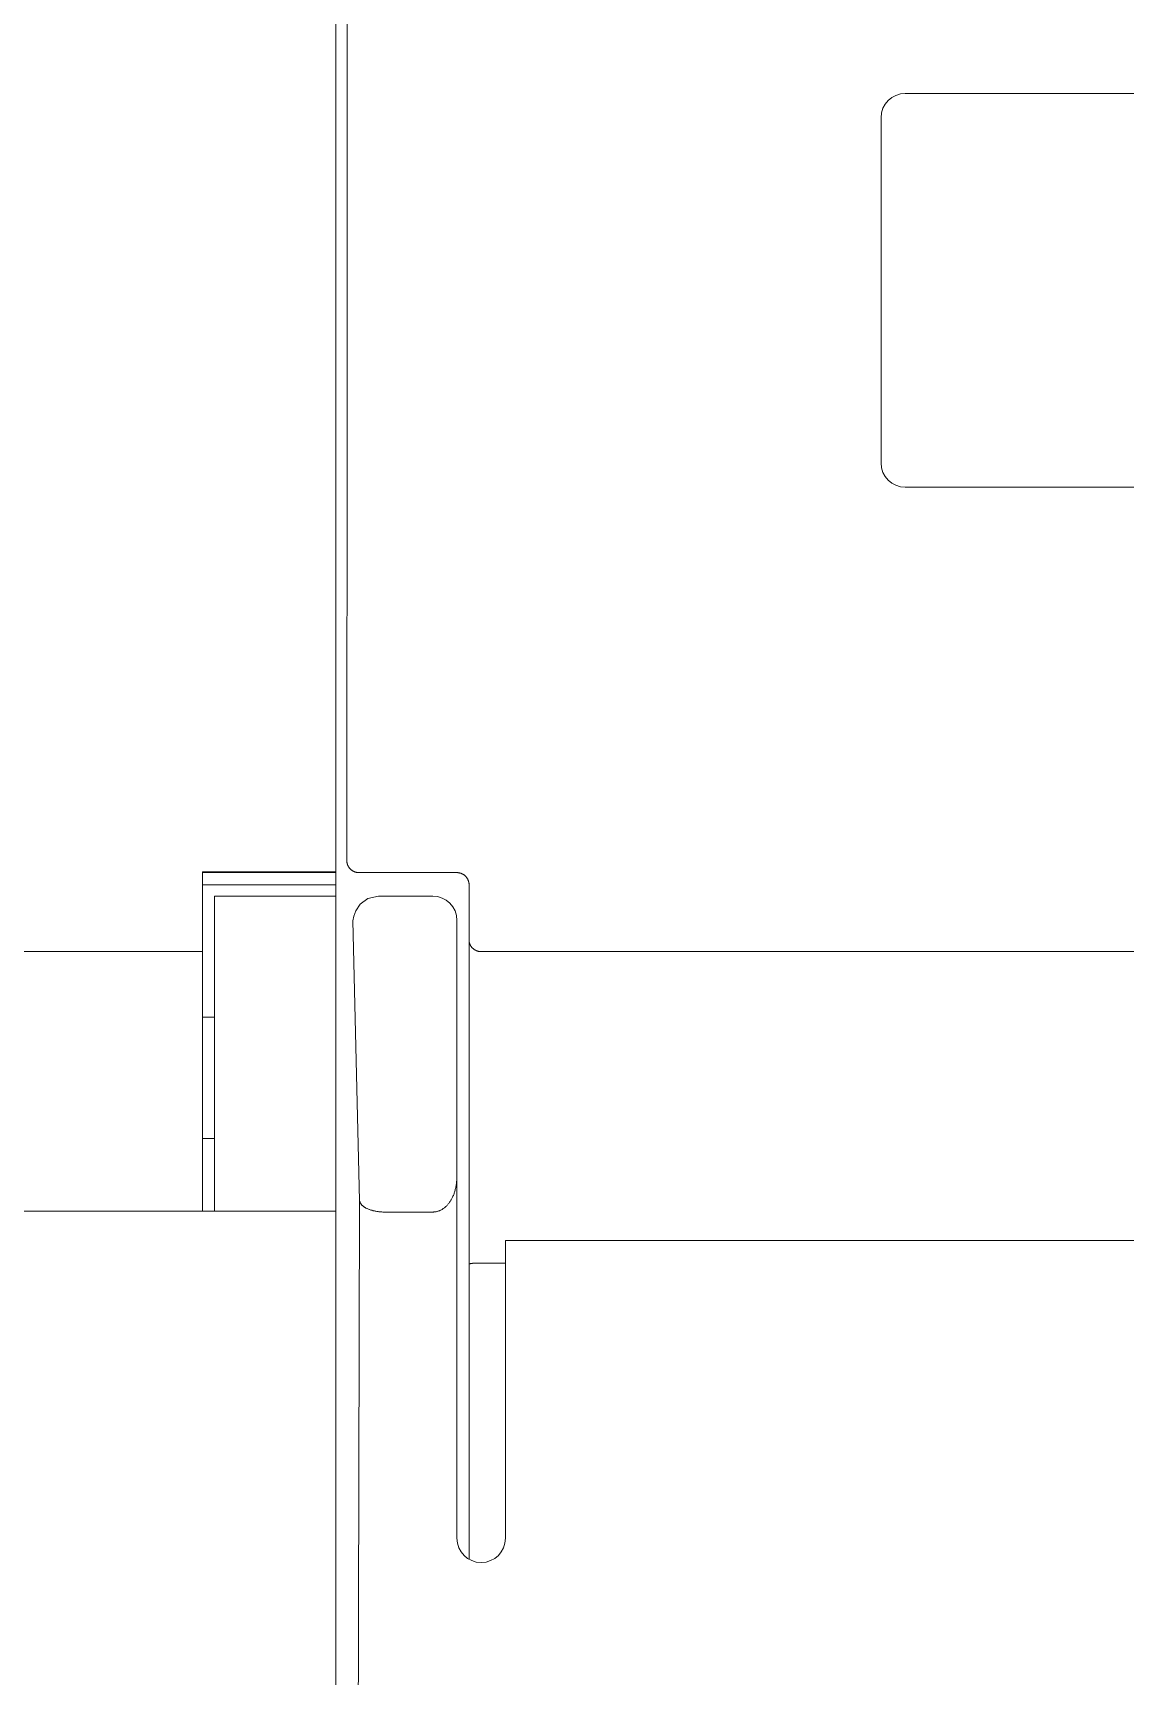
# Model space of a CAD drawing. Header units: millimetres. Extents: x -135 to 420, y 0 to 297.
# Drawn here: x 217.4 to 235.42, y 126.4 to 153.52 of the extents above; entities that cross this region are included whole.
import ezdxf

# ---------------------------------------------------------------- set-up
doc = ezdxf.new("R2010")
doc.units = ezdxf.units.MM
doc.layers.add('eProC - L2', color=41, linetype='Continuous', lineweight=20)

msp = doc.modelspace()

# ---------------------------------------------------------------- linework, layer by layer
at = {"layer": 'eProC - L2', "linetype": 'Continuous'}
for p, q in [((222.396, 99.674), (222.396, 198.874)), ((222.397, 137.452), (222.397, 161.096)), ((231.796, 152.524), (244.996, 152.524)), ((231.396, 152.124), (231.396, 146.424)), ((231.796, 146.024), (244.996, 146.024)), ((222.778, 139.662), (224.396, 139.662)), ((224.596, 128.338), (224.596, 139.459)), ((222.927, 139.234), (222.801, 139.142)), ((223.102, 139.274), (222.927, 139.234)), ((223.996, 139.274), (223.102, 139.274)), ((222.695, 138.946), (222.676, 138.868)), ((222.728, 139.034), (222.695, 138.946)), ((222.801, 139.142), (222.728, 139.034)), ((222.788, 134.249), (222.676, 138.868)), ((224.396, 128.674), (224.396, 138.874)), ((289.996, 138.358), (224.796, 138.358)), ((223.996, 134.06), (223.188, 134.06)), ((225.196, 128.674), (225.196, 133.589)), ((289.596, 133.589), (225.196, 133.589)), ((224.615, 133.207), (224.618, 133.208)), ((224.618, 133.208), (224.621, 133.208)), ((224.621, 133.208), (224.623, 133.208)), ((224.623, 133.208), (224.626, 133.209)), ((224.626, 133.209), (224.629, 133.209)), ((224.629, 133.209), (224.631, 133.209)), ((224.631, 133.209), (224.634, 133.21)), ((224.634, 133.21), (224.645, 133.212)), ((224.645, 133.212), (224.649, 133.212)), ((224.701, 133.216), (224.714, 133.217)), ((224.714, 133.217), (224.746, 133.217)), ((225.196, 133.218), (224.784, 133.218))]:
    msp.add_line(p, q, dxfattribs=at)
at = {"layer": 'eProC - L2', "linetype": 'Continuous', "lineweight": 13}
for p, q in [((222.396, 139.675), (222.396, 158.873)), ((220.196, 138.358), (220.196, 139.675)), ((220.196, 139.675), (222.396, 139.675)), ((220.196, 139.462), (222.396, 139.462)), ((222.396, 139.675), (222.396, 139.662)), ((222.396, 139.662), (222.396, 139.462)), ((222.396, 139.462), (222.396, 139.274)), ((220.396, 139.274), (220.396, 134.072)), ((222.396, 139.274), (220.396, 139.274)), ((222.396, 134.072), (222.396, 139.274)), ((167.596, 138.358), (220.196, 138.358)), ((220.196, 134.072), (220.196, 138.358)), ((220.396, 137.274), (220.196, 137.274)), ((220.196, 135.274), (220.396, 135.274)), ((114.396, 134.072), (220.396, 134.072)), ((220.396, 134.072), (222.396, 134.072)), ((222.396, 104.5), (222.396, 134.072))]:
    msp.add_line(p, q, dxfattribs=at)
at = {"layer": 'eProC - L2', "linetype": 'Continuous'}
for points in [[(222.578, 158.687), (222.58, 155.997), (222.581, 153.308), (222.582, 150.619), (222.582, 147.929), (222.581, 145.24), (222.58, 142.551), (222.578, 139.861)], [(222.578, 139.861), (222.578, 139.856), (222.578, 139.851), (222.579, 139.846), (222.579, 139.841), (222.58, 139.836), (222.58, 139.831), (222.581, 139.826), (222.582, 139.821), (222.583, 139.817), (222.584, 139.812), (222.586, 139.807), (222.587, 139.802), (222.589, 139.798), (222.59, 139.793), (222.592, 139.788), (222.594, 139.784), (222.596, 139.779), (222.598, 139.775), (222.6, 139.771), (222.603, 139.766), (222.605, 139.762), (222.608, 139.758), (222.61, 139.754), (222.613, 139.75), (222.616, 139.746), (222.619, 139.742), (222.622, 139.738), (222.625, 139.734), (222.628, 139.73), (222.631, 139.727), (222.634, 139.723), (222.638, 139.72), (222.641, 139.716), (222.645, 139.713), (222.649, 139.71), (222.652, 139.707), (222.656, 139.704), (222.66, 139.701), (222.664, 139.698), (222.668, 139.695), (222.673, 139.692), (222.677, 139.69), (222.681, 139.687), (222.686, 139.685), (222.69, 139.683), (222.694, 139.681), (222.699, 139.679), (222.704, 139.677), (222.708, 139.675), (222.713, 139.673), (222.717, 139.672), (222.722, 139.67), (222.726, 139.669), (222.731, 139.668), (222.736, 139.667), (222.74, 139.666), (222.745, 139.665), (222.75, 139.664), (222.754, 139.664), (222.759, 139.663), (222.764, 139.663), (222.768, 139.662), (222.773, 139.662), (222.778, 139.662)], [(224.396, 139.662), (224.401, 139.662), (224.406, 139.662), (224.411, 139.662), (224.416, 139.661), (224.42, 139.661), (224.425, 139.66), (224.43, 139.659), (224.435, 139.658), (224.44, 139.657), (224.444, 139.656), (224.449, 139.655), (224.454, 139.654), (224.458, 139.652), (224.463, 139.651), (224.467, 139.649), (224.472, 139.647), (224.476, 139.645), (224.481, 139.643), (224.485, 139.641), (224.489, 139.639), (224.493, 139.637), (224.498, 139.634), (224.502, 139.632), (224.506, 139.629), (224.51, 139.626), (224.514, 139.624), (224.518, 139.621), (224.521, 139.618), (224.525, 139.614), (224.529, 139.611), (224.532, 139.608), (224.536, 139.605), (224.539, 139.601), (224.543, 139.598), (224.546, 139.594), (224.549, 139.59), (224.552, 139.586), (224.555, 139.583), (224.558, 139.579), (224.561, 139.575), (224.564, 139.571), (224.566, 139.566), (224.569, 139.562), (224.571, 139.558), (224.573, 139.554), (224.576, 139.549), (224.578, 139.545), (224.58, 139.54), (224.582, 139.536), (224.583, 139.531), (224.585, 139.527), (224.587, 139.522), (224.588, 139.517), (224.589, 139.512), (224.591, 139.508), (224.592, 139.503), (224.593, 139.498), (224.594, 139.493), (224.594, 139.488), (224.595, 139.484), (224.595, 139.479), (224.596, 139.474), (224.596, 139.469), (224.596, 139.464), (224.596, 139.459)], [(224.796, 138.358), (224.791, 138.358), (224.787, 138.358), (224.782, 138.358), (224.777, 138.359), (224.772, 138.359), (224.767, 138.36), (224.762, 138.361), (224.757, 138.362), (224.752, 138.363), (224.748, 138.364), (224.743, 138.365), (224.738, 138.367), (224.733, 138.368), (224.728, 138.37), (224.724, 138.372), (224.719, 138.373), (224.714, 138.375), (224.71, 138.378), (224.705, 138.38), (224.701, 138.382), (224.697, 138.384), (224.692, 138.387), (224.688, 138.39), (224.684, 138.392), (224.68, 138.395), (224.675, 138.398), (224.671, 138.401), (224.667, 138.404), (224.663, 138.408), (224.66, 138.411), (224.656, 138.415), (224.652, 138.418), (224.649, 138.422), (224.645, 138.425), (224.642, 138.429), (224.638, 138.433), (224.636, 138.437), (224.633, 138.441), (224.63, 138.444), (224.627, 138.448), (224.625, 138.452), (224.622, 138.456), (224.62, 138.46), (224.617, 138.464), (224.615, 138.468), (224.613, 138.473), (224.611, 138.477), (224.609, 138.481), (224.608, 138.485), (224.606, 138.489), (224.605, 138.493), (224.603, 138.497), (224.602, 138.501), (224.601, 138.505), (224.6, 138.51), (224.599, 138.514), (224.599, 138.518), (224.598, 138.522), (224.597, 138.526), (224.597, 138.53), (224.597, 138.534), (224.596, 138.539), (224.596, 138.543)], [(224.396, 134.67), (224.396, 134.652), (224.396, 134.634), (224.395, 134.617), (224.394, 134.599), (224.393, 134.581), (224.391, 134.563), (224.389, 134.546), (224.387, 134.528), (224.384, 134.511), (224.382, 134.493), (224.378, 134.476), (224.375, 134.461), (224.372, 134.447), (224.369, 134.432), (224.365, 134.418), (224.361, 134.404), (224.356, 134.39), (224.352, 134.376), (224.347, 134.362), (224.342, 134.348), (224.336, 134.334), (224.33, 134.32), (224.324, 134.307), (224.319, 134.296), (224.313, 134.285), (224.308, 134.274), (224.302, 134.263), (224.295, 134.253), (224.289, 134.242), (224.282, 134.232), (224.275, 134.222), (224.268, 134.212), (224.261, 134.202), (224.253, 134.193), (224.245, 134.183), (224.237, 134.174), (224.229, 134.166), (224.221, 134.158), (224.213, 134.151), (224.205, 134.143), (224.197, 134.136), (224.188, 134.129), (224.179, 134.122), (224.17, 134.116), (224.161, 134.11), (224.151, 134.104), (224.142, 134.098), (224.132, 134.093), (224.122, 134.088), (224.114, 134.085), (224.105, 134.081), (224.096, 134.078), (224.087, 134.075), (224.079, 134.072), (224.07, 134.07), (224.061, 134.067), (224.052, 134.065), (224.042, 134.064), (224.033, 134.062), (224.024, 134.061), (224.015, 134.061), (224.006, 134.06), (223.996, 134.06)], [(222.788, 134.249), (222.759, 122.888), (222.713, 111.544), (222.652, 100.229)], [(222.788, 134.249), (222.789, 134.244), (222.79, 134.24), (222.791, 134.235), (222.792, 134.23), (222.794, 134.226), (222.796, 134.221), (222.797, 134.217), (222.8, 134.213), (222.802, 134.208), (222.804, 134.204), (222.807, 134.2), (222.81, 134.196), (222.812, 134.192), (222.815, 134.188), (222.818, 134.184), (222.822, 134.18), (222.826, 134.175), (222.831, 134.17), (222.836, 134.165), (222.841, 134.161), (222.847, 134.156), (222.852, 134.152), (222.858, 134.148), (222.864, 134.144), (222.87, 134.14), (222.875, 134.137), (222.881, 134.133), (222.888, 134.13), (222.894, 134.126), (222.9, 134.123), (222.906, 134.12), (222.916, 134.116), (222.925, 134.112), (222.935, 134.108), (222.945, 134.104), (222.955, 134.1), (222.965, 134.097), (222.974, 134.093), (222.984, 134.09), (222.995, 134.088), (223.005, 134.085), (223.015, 134.082), (223.025, 134.08), (223.035, 134.077), (223.047, 134.075), (223.059, 134.073), (223.072, 134.07), (223.084, 134.068), (223.096, 134.067), (223.108, 134.065), (223.12, 134.064), (223.133, 134.063), (223.145, 134.062), (223.157, 134.061), (223.17, 134.06), (223.182, 134.06), (223.194, 134.06)], [(224.596, 133.2), (224.596, 133.201), (224.596, 133.201), (224.597, 133.202), (224.597, 133.202), (224.597, 133.202), (224.597, 133.203), (224.597, 133.203), (224.597, 133.203), (224.598, 133.203), (224.598, 133.204), (224.598, 133.204), (224.598, 133.204), (224.599, 133.204), (224.599, 133.205), (224.599, 133.205), (224.6, 133.205), (224.6, 133.205), (224.6, 133.205), (224.601, 133.205), (224.601, 133.206), (224.602, 133.206), (224.603, 133.206), (224.604, 133.206), (224.604, 133.206), (224.605, 133.206), (224.606, 133.207), (224.607, 133.207), (224.608, 133.207), (224.609, 133.207)], [(224.609, 133.207), (224.611, 133.207), (224.615, 133.207)], [(224.649, 133.212), (224.652, 133.212), (224.653, 133.213), (224.655, 133.213)], [(224.655, 133.213), (224.662, 133.214), (224.668, 133.214), (224.675, 133.215), (224.681, 133.215), (224.688, 133.216), (224.694, 133.216), (224.701, 133.216)], [(224.746, 133.217), (224.771, 133.218), (224.784, 133.218)]]:
    msp.add_lwpolyline(points, dxfattribs=at)
for centre, start, end in [((231.796, 152.124), 90, 180), ((231.796, 146.424), 180, 270), ((223.996, 138.874), 0, 90), ((224.796, 128.674), 180, 0)]:
    msp.add_arc(centre, 0.4, start, end, dxfattribs=at)
at = {"layer": 'eProC - L2', "linetype": 'Continuous', "lineweight": 13}
msp.add_open_spline([(220.196, 139.662), (222.396, 139.662)], degree=1, dxfattribs=at)

doc.saveas('drawing.dxf')
